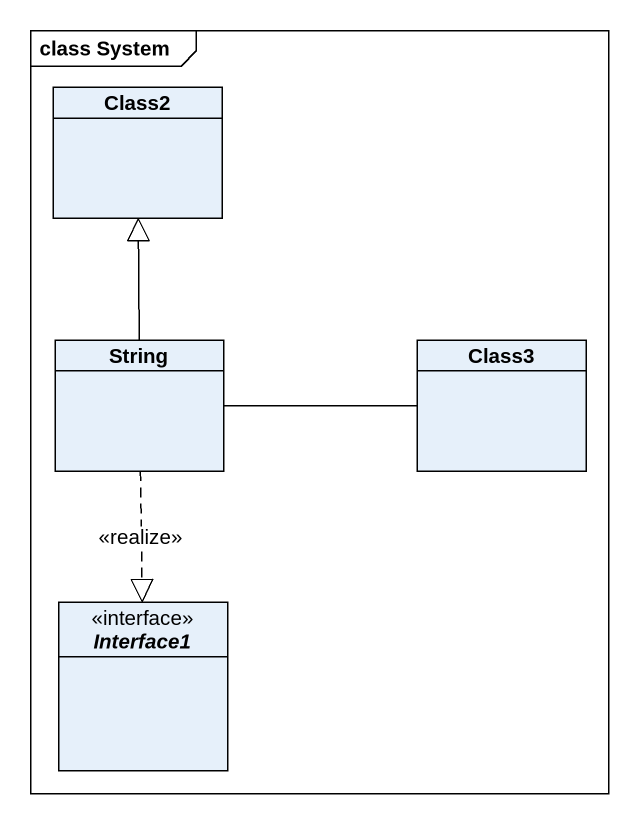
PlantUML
@startuml
mainframe class System
hide circle
hide empty members
class Class2
class String
class Class3
interface Interface1 <<interface>>
String -up-|> Class2
String -right- Class3
String ..|> Interface1 : <<realize>>
@enduml
